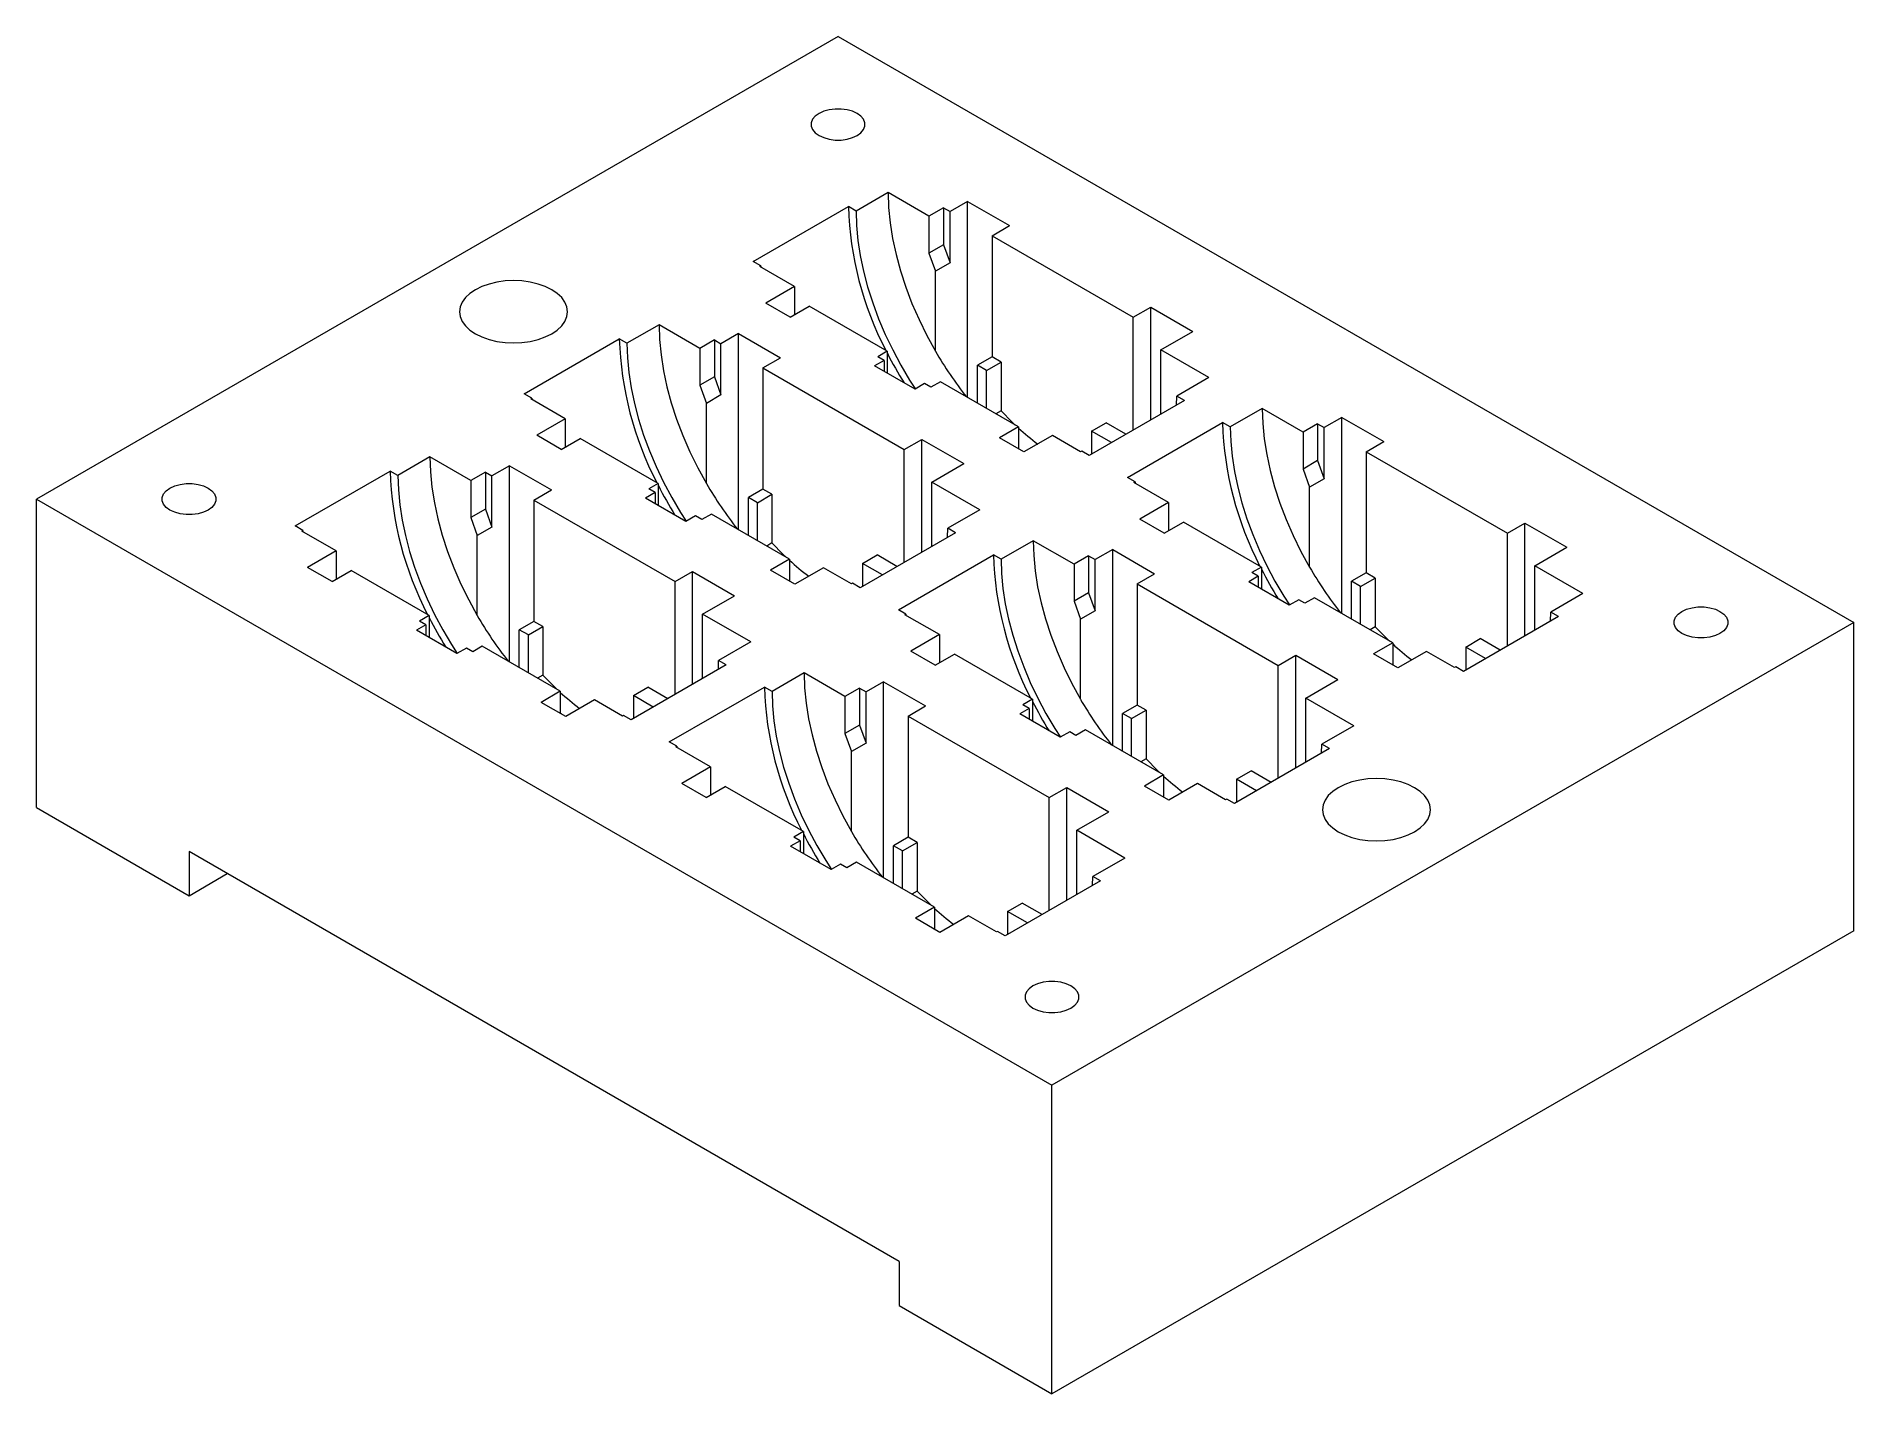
# Model space of a CAD drawing. Header units: inches. Extents: x -7.2 to 9.6, y -7.3 to 5.3.
import ezdxf

# ---------------------------------------------------------------- set-up
doc = ezdxf.new("R2010")
doc.units = ezdxf.units.IN
doc.header["$MEASUREMENT"] = 0

msp = doc.modelspace()

# ---------------------------------------------------------------- linework, layer by layer
at = {"color": 7, "linetype": 'Continuous', "lineweight": 15}
for p, q in [((0.179, 5.264), (-7.245, 0.978)), ((0.179, 5.264), (9.584, -0.165)), ((0.642, 3.817), (0.346, 3.646)), ((1.021, 3.599), (0.642, 3.817)), ((1.378, 3.735), (1.216, 3.642)), ((1.378, 3.735), (1.767, 3.511)), ((1.378, 1.919), (1.378, 3.735)), ((-0.606, 3.178), (0.275, 3.687)), ((0.346, 3.646), (0.275, 3.687)), ((1.156, 3.677), (1.021, 3.599)), ((1.021, 3.599), (1.021, 3.256)), ((1.156, 3.677), (1.216, 3.642)), ((1.156, 3.677), (1.156, 3.334)), ((1.216, 3.167), (1.216, 3.642)), ((1.605, 3.417), (1.767, 3.511)), ((1.605, 3.417), (2.913, 2.662)), ((1.605, 3.417), (1.605, 2.295)), ((1.156, 3.334), (1.021, 3.256)), ((1.021, 3.256), (1.081, 3.089)), ((1.156, 3.334), (1.216, 3.167)), ((-0.535, 3.137), (-0.606, 3.178)), ((-0.535, 3.137), (-0.545, 3.131)), ((-0.225, 2.947), (-0.545, 3.131)), ((-0.535, 3.137), (-0.535, 3.125)), ((1.216, 3.167), (1.081, 3.089)), ((1.081, 2.347), (1.081, 3.089)), ((-0.225, 2.947), (-0.491, 2.794)), ((-0.225, 2.947), (-0.225, 2.685)), ((-0.264, 2.663), (-0.491, 2.794)), ((-0.264, 2.663), (-0.088, 2.765)), ((0.635, 2.348), (-0.088, 2.765)), ((2.913, 2.662), (3.075, 2.756)), ((3.075, 2.756), (3.464, 2.531)), ((3.075, 1.711), (3.075, 2.756)), ((-1.479, 2.593), (-1.776, 2.421)), ((-1.1, 2.374), (-1.479, 2.593)), ((2.913, 1.617), (2.913, 2.662)), ((3.167, 2.36), (3.464, 2.531)), ((-2.727, 1.954), (-1.847, 2.462)), ((-1.776, 2.421), (-1.847, 2.462)), ((-0.966, 2.452), (-1.1, 2.374)), ((-1.1, 2.374), (-1.1, 2.032)), ((-0.966, 2.452), (-0.906, 2.417)), ((-0.966, 2.452), (-0.966, 2.109)), ((-0.743, 2.511), (-0.906, 2.417)), ((-0.906, 1.942), (-0.906, 2.417)), ((-0.743, 2.511), (-0.354, 2.286)), ((-0.743, 0.694), (-0.743, 2.511)), ((3.612, 2.103), (3.167, 2.36)), ((3.167, 1.764), (3.167, 2.36)), ((-0.517, 2.193), (-0.354, 2.286)), ((-0.517, 2.193), (0.792, 1.438)), ((-0.517, 2.193), (-0.517, 1.07)), ((0.606, 2.263), (0.517, 2.212)), ((0.892, 1.996), (0.517, 2.212)), ((0.635, 2.348), (0.547, 2.297)), ((0.606, 2.263), (0.547, 2.297)), ((0.606, 2.263), (0.606, 2.161)), ((0.635, 2.348), (0.635, 2.144)), ((1.605, 2.295), (1.47, 2.217)), ((1.47, 1.866), (1.47, 2.217)), ((1.553, 2.169), (1.47, 2.217)), ((1.553, 2.169), (1.688, 2.246)), ((1.688, 2.246), (1.605, 2.295)), ((1.688, 2.246), (1.688, 1.795)), ((-0.966, 2.109), (-1.1, 2.032)), ((-1.1, 2.032), (-1.04, 1.864)), ((-0.966, 2.109), (-0.906, 1.942)), ((0.98, 2.047), (0.892, 1.996)), ((1.039, 2.013), (0.98, 2.047)), ((1.127, 2.064), (1.039, 2.013)), ((1.85, 1.647), (1.127, 2.064)), ((1.553, 1.818), (1.553, 2.169)), ((3.612, 2.103), (3.315, 1.931)), ((-2.657, 1.913), (-2.727, 1.954)), ((-2.657, 1.913), (-2.667, 1.907)), ((-2.347, 1.722), (-2.667, 1.907)), ((-2.657, 1.913), (-2.656, 1.901)), ((-0.906, 1.942), (-1.04, 1.864)), ((-1.04, 1.123), (-1.04, 1.864)), ((3.386, 1.89), (2.505, 1.382)), ((3.314, 1.849), (3.315, 1.931)), ((3.386, 1.89), (3.315, 1.931)), ((-2.347, 1.722), (-2.612, 1.569)), ((-2.347, 1.722), (-2.347, 1.461)), ((1.688, 1.795), (1.64, 1.768)), ((2.526, 1.607), (2.661, 1.685)), ((2.845, 1.578), (2.661, 1.685)), ((2.859, 1.178), (3.74, 1.686)), ((3.81, 1.646), (3.74, 1.686)), ((4.107, 1.817), (3.81, 1.646)), ((4.486, 1.599), (4.107, 1.817)), ((4.843, 1.735), (4.681, 1.642)), ((4.843, 1.735), (5.232, 1.511)), ((4.843, -0.081), (4.843, 1.735)), ((-2.386, 1.438), (-2.612, 1.569)), ((-2.386, 1.438), (-2.209, 1.54)), ((-1.486, 1.123), (-2.209, 1.54)), ((0.792, 1.438), (0.954, 1.531)), ((0.954, 1.531), (1.343, 1.307)), ((0.954, 0.486), (0.954, 1.531)), ((1.85, 1.647), (1.673, 1.545)), ((1.899, 1.414), (1.673, 1.545)), ((1.85, 1.647), (1.85, 1.442)), ((2.165, 1.567), (1.899, 1.414)), ((2.424, 1.417), (2.165, 1.567)), ((2.526, 1.607), (2.526, 1.394)), ((2.711, 1.501), (2.526, 1.607)), ((4.62, 1.676), (4.486, 1.599)), ((4.486, 1.599), (4.486, 1.256)), ((4.62, 1.676), (4.681, 1.642)), ((4.62, 1.676), (4.62, 1.334)), ((4.681, 1.166), (4.681, 1.642)), ((-3.6, 1.368), (-3.897, 1.197)), ((-3.222, 1.15), (-3.6, 1.368)), ((0.792, 0.393), (0.792, 1.438)), ((1.856, 1.439), (1.85, 1.444)), ((2.435, 1.423), (2.424, 1.417)), ((2.505, 1.382), (2.435, 1.423)), ((5.07, 1.417), (5.232, 1.511)), ((5.07, 1.417), (6.378, 0.662)), ((5.07, 1.417), (5.07, 0.294)), ((-4.849, 0.729), (-3.968, 1.237)), ((-3.897, 1.197), (-3.968, 1.237)), ((-3.087, 1.227), (-3.222, 1.15)), ((-3.087, 1.227), (-3.027, 1.193)), ((-3.087, 1.227), (-3.087, 0.885)), ((-2.865, 1.286), (-3.027, 1.193)), ((-3.027, 0.717), (-3.027, 1.193)), ((-2.865, 1.286), (-2.476, 1.062)), ((-2.865, -0.53), (-2.865, 1.286)), ((1.046, 1.135), (1.343, 1.307)), ((4.62, 1.334), (4.486, 1.256)), ((4.486, 1.256), (4.546, 1.089)), ((4.62, 1.334), (4.681, 1.166)), ((-3.222, 1.15), (-3.222, 0.807)), ((-2.638, 0.968), (-2.476, 1.062)), ((-1.516, 1.038), (-1.604, 0.987)), ((-1.486, 1.123), (-1.574, 1.072)), ((-1.516, 1.038), (-1.574, 1.072)), ((-1.516, 1.038), (-1.516, 0.936)), ((-1.486, 1.123), (-1.486, 0.919)), ((-0.517, 1.07), (-0.651, 0.992)), ((-0.568, 0.944), (-0.433, 1.022)), ((-0.433, 1.022), (-0.517, 1.07)), ((-0.433, 1.022), (-0.433, 0.571)), ((1.491, 0.878), (1.046, 1.135)), ((1.046, 0.539), (1.046, 1.135)), ((2.93, 1.137), (2.859, 1.178)), ((2.93, 1.137), (2.919, 1.131)), ((3.239, 0.947), (2.919, 1.131)), ((2.93, 1.137), (2.93, 1.125)), ((4.681, 1.166), (4.546, 1.089)), ((4.546, 0.347), (4.546, 1.089)), ((-7.245, 0.978), (2.159, -4.451)), ((-7.245, -1.88), (-7.245, 0.978)), ((-3.087, 0.885), (-3.222, 0.807)), ((-3.087, 0.885), (-3.027, 0.717)), ((-2.638, 0.968), (-1.33, 0.213)), ((-2.638, 0.968), (-2.638, -0.155)), ((-1.23, 0.771), (-1.604, 0.987)), ((-0.651, 0.641), (-0.651, 0.992)), ((-0.568, 0.944), (-0.651, 0.992)), ((-0.568, 0.593), (-0.568, 0.944)), ((1.491, 0.878), (1.194, 0.707)), ((3.239, 0.947), (2.974, 0.793)), ((3.239, 0.947), (3.239, 0.685)), ((-4.778, 0.688), (-4.849, 0.729)), ((-4.778, 0.688), (-4.788, 0.682)), ((-4.468, 0.497), (-4.788, 0.682)), ((-4.778, 0.688), (-4.778, 0.676)), ((-3.222, 0.807), (-3.162, 0.64)), ((-3.027, 0.717), (-3.162, 0.64)), ((-1.141, 0.822), (-1.23, 0.771)), ((-1.083, 0.788), (-1.141, 0.822)), ((-0.994, 0.839), (-1.083, 0.788)), ((-0.271, 0.422), (-0.994, 0.839)), ((1.192, 0.624), (1.194, 0.707)), ((1.265, 0.666), (1.194, 0.707)), ((3.2, 0.663), (2.974, 0.793)), ((3.2, 0.663), (3.377, 0.765)), ((4.1, 0.348), (3.377, 0.765)), ((6.378, 0.662), (6.54, 0.756)), ((6.54, 0.756), (6.929, 0.531)), ((6.54, -0.289), (6.54, 0.756)), ((-3.162, -0.102), (-3.162, 0.64)), ((-0.433, 0.571), (-0.481, 0.543)), ((1.265, 0.666), (0.384, 0.157)), ((1.986, 0.592), (1.689, 0.421)), ((2.364, 0.374), (1.986, 0.592)), ((2.722, 0.511), (2.559, 0.417)), ((2.722, 0.511), (3.11, 0.286)), ((2.722, -1.306), (2.722, 0.511)), ((6.378, -0.383), (6.378, 0.662)), ((6.632, 0.36), (6.929, 0.531)), ((-4.468, 0.497), (-4.733, 0.344)), ((-4.507, 0.214), (-4.733, 0.344)), ((-4.468, 0.497), (-4.468, 0.236)), ((-0.271, 0.422), (-0.448, 0.32)), ((-0.271, 0.422), (-0.271, 0.218)), ((0.043, 0.342), (-0.222, 0.189)), ((0.303, 0.192), (0.043, 0.342)), ((0.405, 0.382), (0.54, 0.46)), ((0.405, 0.382), (0.405, 0.169)), ((0.589, 0.276), (0.405, 0.382)), ((0.724, 0.354), (0.54, 0.46)), ((0.738, -0.047), (1.618, 0.462)), ((1.689, 0.421), (1.618, 0.462)), ((2.499, 0.452), (2.364, 0.374)), ((2.364, 0.374), (2.364, 0.031)), ((2.499, 0.452), (2.559, 0.417)), ((2.499, 0.452), (2.499, 0.109)), ((2.559, -0.058), (2.559, 0.417)), ((4.1, 0.348), (4.012, 0.297)), ((4.1, 0.348), (4.1, 0.143)), ((7.077, 0.103), (6.632, 0.36)), ((6.632, -0.236), (6.632, 0.36)), ((-4.507, 0.214), (-4.33, 0.316)), ((-3.607, -0.101), (-4.33, 0.316)), ((-1.33, 0.213), (-1.168, 0.307)), ((-1.33, -0.832), (-1.33, 0.213)), ((-1.168, 0.307), (-0.779, 0.082)), ((-1.168, -0.738), (-1.168, 0.307)), ((-0.222, 0.189), (-0.448, 0.32)), ((-0.265, 0.214), (-0.271, 0.219)), ((0.313, 0.198), (0.303, 0.192)), ((0.384, 0.157), (0.313, 0.198)), ((2.948, 0.192), (3.11, 0.286)), ((2.948, 0.192), (4.256, -0.563)), ((2.948, 0.192), (2.948, -0.93)), ((4.07, 0.263), (3.982, 0.212)), ((4.356, -0.005), (3.982, 0.212)), ((4.07, 0.263), (4.012, 0.297)), ((4.07, 0.263), (4.07, 0.161)), ((5.07, 0.294), (4.935, 0.217)), ((4.935, -0.134), (4.935, 0.217)), ((5.018, 0.168), (4.935, 0.217)), ((5.018, 0.168), (5.153, 0.246)), ((5.018, -0.183), (5.018, 0.168)), ((5.153, 0.246), (5.07, 0.294)), ((5.153, 0.246), (5.153, -0.205)), ((-1.076, -0.089), (-0.779, 0.082)), ((2.499, 0.109), (2.364, 0.031)), ((2.364, 0.031), (2.425, -0.136)), ((2.499, 0.109), (2.559, -0.058)), ((4.445, 0.046), (4.356, -0.005)), ((4.503, 0.013), (4.445, 0.046)), ((4.592, 0.064), (4.503, 0.013)), ((5.315, -0.354), (4.592, 0.064)), ((7.077, 0.103), (6.78, -0.069)), ((-3.607, -0.101), (-3.696, -0.153)), ((-3.637, -0.186), (-3.696, -0.153)), ((-3.607, -0.101), (-3.607, -0.306)), ((-2.638, -0.155), (-2.773, -0.232)), ((-2.554, -0.203), (-2.638, -0.155)), ((-0.63, -0.346), (-1.076, -0.089)), ((-1.076, -0.685), (-1.076, -0.089)), ((0.808, -0.087), (0.738, -0.047)), ((0.808, -0.087), (0.798, -0.093)), ((1.118, -0.278), (0.798, -0.093)), ((0.808, -0.087), (0.808, -0.099)), ((9.584, -0.165), (2.159, -4.451)), ((2.559, -0.058), (2.425, -0.136)), ((2.425, -0.877), (2.425, -0.136)), ((6.851, -0.11), (5.97, -0.618)), ((6.778, -0.152), (6.78, -0.069)), ((6.851, -0.11), (6.78, -0.069)), ((9.584, -3.023), (9.584, -0.165)), ((-3.637, -0.186), (-3.726, -0.237)), ((-3.351, -0.454), (-3.726, -0.237)), ((-3.637, -0.186), (-3.637, -0.288)), ((-2.773, -0.583), (-2.773, -0.232)), ((-2.689, -0.281), (-2.773, -0.232)), ((-2.689, -0.281), (-2.554, -0.203)), ((-2.689, -0.632), (-2.689, -0.281)), ((-2.554, -0.203), (-2.554, -0.654)), ((1.118, -0.278), (0.853, -0.431)), ((1.118, -0.278), (1.118, -0.539)), ((5.153, -0.205), (5.105, -0.232)), ((5.991, -0.393), (6.126, -0.315)), ((6.31, -0.422), (6.126, -0.315)), ((-3.263, -0.403), (-3.351, -0.454)), ((-3.204, -0.436), (-3.263, -0.403)), ((-3.116, -0.385), (-3.204, -0.436)), ((-2.393, -0.803), (-3.116, -0.385)), ((-0.63, -0.346), (-0.927, -0.518)), ((1.079, -0.562), (0.853, -0.431)), ((1.079, -0.562), (1.256, -0.46)), ((1.979, -0.877), (1.256, -0.46)), ((4.256, -0.563), (4.419, -0.469)), ((4.419, -0.469), (4.808, -0.694)), ((4.419, -1.514), (4.419, -0.469)), ((5.315, -0.354), (5.138, -0.456)), ((5.364, -0.586), (5.138, -0.456)), ((5.315, -0.354), (5.315, -0.558)), ((5.629, -0.433), (5.364, -0.586)), ((5.889, -0.583), (5.629, -0.433)), ((5.991, -0.393), (5.991, -0.606)), ((6.175, -0.5), (5.991, -0.393)), ((-2.554, -0.654), (-2.603, -0.682)), ((-0.857, -0.559), (-1.737, -1.067)), ((-0.929, -0.601), (-0.927, -0.518)), ((-0.857, -0.559), (-0.927, -0.518)), ((-0.135, -0.632), (-0.432, -0.804)), ((0.243, -0.851), (-0.135, -0.632)), ((4.256, -1.608), (4.256, -0.563)), ((5.321, -0.561), (5.315, -0.556)), ((5.899, -0.577), (5.889, -0.583)), ((5.97, -0.618), (5.899, -0.577)), ((-2.393, -0.803), (-2.57, -0.905)), ((-2.393, -0.803), (-2.393, -1.007)), ((-1.716, -0.842), (-1.582, -0.764)), ((-1.397, -0.871), (-1.582, -0.764)), ((-1.384, -1.271), (-0.503, -0.763)), ((-0.432, -0.804), (-0.503, -0.763)), ((0.378, -0.773), (0.243, -0.851)), ((0.378, -0.773), (0.438, -0.808)), ((0.378, -0.773), (0.378, -1.115)), ((0.6, -0.714), (0.438, -0.808)), ((0.438, -1.283), (0.438, -0.808)), ((0.6, -0.714), (0.989, -0.938)), ((0.6, -2.53), (0.6, -0.714)), ((4.511, -0.865), (4.808, -0.694)), ((-2.343, -1.035), (-2.57, -0.905)), ((-2.386, -1.01), (-2.393, -1.005)), ((-2.078, -0.882), (-2.343, -1.035)), ((-1.818, -1.032), (-2.078, -0.882)), ((-1.716, -0.842), (-1.716, -1.055)), ((-1.532, -0.949), (-1.716, -0.842)), ((0.243, -0.851), (0.243, -1.193)), ((0.827, -1.032), (0.989, -0.938)), ((1.949, -0.962), (1.861, -1.013)), ((1.979, -0.877), (1.89, -0.928)), ((1.949, -0.962), (1.89, -0.928)), ((1.949, -0.962), (1.949, -1.064)), ((1.979, -0.877), (1.979, -1.081)), ((2.948, -0.93), (2.813, -1.008)), ((2.813, -1.359), (2.813, -1.008)), ((2.897, -1.056), (2.813, -1.008)), ((2.897, -1.056), (3.032, -0.978)), ((3.032, -0.978), (2.948, -0.93)), ((3.032, -0.978), (3.032, -1.429)), ((4.956, -1.122), (4.511, -0.865)), ((4.511, -1.461), (4.511, -0.865)), ((-1.808, -1.026), (-1.818, -1.032)), ((-1.737, -1.067), (-1.808, -1.026)), ((0.378, -1.115), (0.243, -1.193)), ((0.378, -1.115), (0.438, -1.283)), ((0.827, -1.032), (2.135, -1.787)), ((0.827, -1.032), (0.827, -2.155)), ((2.235, -1.229), (1.861, -1.013)), ((2.471, -1.161), (2.382, -1.212)), ((3.193, -1.578), (2.471, -1.161)), ((2.897, -1.407), (2.897, -1.056)), ((4.956, -1.122), (4.659, -1.293)), ((-1.313, -1.312), (-1.384, -1.271)), ((-1.313, -1.312), (-1.323, -1.318)), ((-1.003, -1.503), (-1.323, -1.318)), ((-1.313, -1.312), (-1.313, -1.324)), ((0.243, -1.193), (0.303, -1.361)), ((0.438, -1.283), (0.303, -1.361)), ((2.324, -1.178), (2.235, -1.229)), ((2.382, -1.212), (2.324, -1.178)), ((4.73, -1.334), (3.849, -1.843)), ((4.657, -1.376), (4.659, -1.293)), ((4.73, -1.334), (4.659, -1.293)), ((-1.003, -1.503), (-1.268, -1.656)), ((-1.003, -1.503), (-1.003, -1.764)), ((0.303, -2.102), (0.303, -1.361)), ((3.032, -1.429), (2.984, -1.457)), ((-1.042, -1.786), (-1.268, -1.656)), ((3.193, -1.578), (3.017, -1.68)), ((3.243, -1.811), (3.017, -1.68)), ((3.193, -1.578), (3.193, -1.782)), ((3.508, -1.658), (3.243, -1.811)), ((3.768, -1.808), (3.508, -1.658)), ((3.87, -1.618), (4.004, -1.54)), ((3.87, -1.618), (3.87, -1.831)), ((4.054, -1.724), (3.87, -1.618)), ((4.189, -1.646), (4.004, -1.54)), ((-1.042, -1.786), (-0.865, -1.684)), ((-0.142, -2.102), (-0.865, -1.684)), ((2.135, -1.787), (2.297, -1.694)), ((2.135, -2.832), (2.135, -1.787)), ((2.297, -1.694), (2.686, -1.918)), ((2.297, -2.738), (2.297, -1.694)), ((3.2, -1.786), (3.193, -1.781)), ((3.778, -1.802), (3.768, -1.808)), ((3.849, -1.843), (3.778, -1.802)), ((-7.245, -1.88), (-5.831, -2.696)), ((2.389, -2.09), (2.686, -1.918)), ((-0.172, -2.187), (-0.261, -2.238)), ((-0.142, -2.102), (-0.231, -2.153)), ((-0.172, -2.187), (-0.231, -2.153)), ((-0.172, -2.187), (-0.172, -2.289)), ((-0.142, -2.102), (-0.142, -2.306)), ((0.827, -2.155), (0.692, -2.233)), ((0.91, -2.203), (0.827, -2.155)), ((2.835, -2.347), (2.389, -2.09)), ((2.389, -2.685), (2.389, -2.09)), ((0.745, -6.084), (-5.831, -2.288)), ((-5.831, -2.288), (-5.831, -2.696)), ((0.114, -2.454), (-0.261, -2.238)), ((0.692, -2.584), (0.692, -2.233)), ((0.776, -2.281), (0.692, -2.233)), ((0.776, -2.281), (0.91, -2.203)), ((0.776, -2.632), (0.776, -2.281)), ((0.91, -2.203), (0.91, -2.654)), ((2.835, -2.347), (2.538, -2.518)), ((-5.831, -2.696), (-5.477, -2.492)), ((0.202, -2.403), (0.114, -2.454)), ((0.261, -2.437), (0.202, -2.403)), ((0.349, -2.386), (0.261, -2.437)), ((1.072, -2.803), (0.349, -2.386)), ((2.536, -2.601), (2.538, -2.518)), ((2.608, -2.559), (2.538, -2.518)), ((0.91, -2.654), (0.862, -2.682)), ((2.608, -2.559), (1.728, -3.067)), ((1.072, -2.803), (0.895, -2.905)), ((1.072, -2.803), (1.072, -3.007)), ((1.748, -2.842), (1.883, -2.765)), ((1.748, -2.842), (1.748, -3.055)), ((1.933, -2.949), (1.748, -2.842)), ((2.068, -2.871), (1.883, -2.765)), ((1.122, -3.036), (0.895, -2.905)), ((1.079, -3.011), (1.072, -3.006)), ((1.387, -2.882), (1.122, -3.036)), ((1.647, -3.032), (1.387, -2.882)), ((1.657, -3.027), (1.647, -3.032)), ((1.728, -3.067), (1.657, -3.027)), ((9.584, -3.023), (2.159, -7.309)), ((2.159, -7.309), (2.159, -4.451)), ((0.745, -6.084), (0.745, -6.492)), ((0.745, -6.492), (2.159, -7.309))]:
    msp.add_line(p, q, dxfattribs=at)
at = {"color": 7, "linetype": 'Continuous', "lineweight": 15, "flags": 128}
for points in [[(0.003, 4.346), (0.046, 4.326), (0.097, 4.312), (0.151, 4.304), (0.207, 4.304), (0.262, 4.312), (0.312, 4.326), (0.356, 4.346), (0.391, 4.371), (0.415, 4.4), (0.428, 4.432), (0.428, 4.464), (0.415, 4.496), (0.391, 4.525), (0.356, 4.55), (0.312, 4.57), (0.262, 4.584), (0.207, 4.591), (0.151, 4.591), (0.097, 4.584), (0.046, 4.57), (0.003, 4.55), (-0.032, 4.525), (-0.057, 4.496), (-0.069, 4.464), (-0.069, 4.432), (-0.057, 4.4), (-0.032, 4.371), (0.003, 4.346)], [(0.642, 3.817), (0.647, 3.679), (0.661, 3.537), (0.684, 3.391), (0.716, 3.243), (0.757, 3.092), (0.806, 2.941), (0.863, 2.79), (0.929, 2.64), (1.001, 2.492), (1.081, 2.347)], [(0.346, 3.646), (0.35, 3.512), (0.363, 3.374), (0.385, 3.233), (0.415, 3.088), (0.453, 2.943), (0.5, 2.796), (0.554, 2.649), (0.616, 2.503), (0.685, 2.359), (0.761, 2.217), (0.842, 2.079), (0.895, 1.997)], [(-3.179, 2.509), (-3.12, 2.48), (-3.053, 2.456), (-2.98, 2.439), (-2.904, 2.428), (-2.826, 2.424), (-2.748, 2.428), (-2.671, 2.439), (-2.599, 2.456), (-2.532, 2.48), (-2.472, 2.509), (-2.421, 2.543), (-2.38, 2.582), (-2.35, 2.624), (-2.332, 2.668), (-2.326, 2.713), (-2.332, 2.758), (-2.35, 2.802), (-2.38, 2.844), (-2.421, 2.883), (-2.472, 2.917), (-2.532, 2.947), (-2.599, 2.97), (-2.671, 2.988), (-2.748, 2.998), (-2.826, 3.002), (-2.904, 2.998), (-2.98, 2.988), (-3.053, 2.97), (-3.12, 2.947), (-3.179, 2.917), (-3.23, 2.883), (-3.271, 2.844), (-3.301, 2.802), (-3.32, 2.758), (-3.326, 2.713), (-3.32, 2.668), (-3.301, 2.624), (-3.271, 2.582), (-3.23, 2.543), (-3.179, 2.509)], [(-1.479, 2.593), (-1.474, 2.455), (-1.46, 2.313), (-1.437, 2.167), (-1.406, 2.018), (-1.365, 1.868), (-1.316, 1.717), (-1.258, 1.566), (-1.193, 1.416), (-1.12, 1.268), (-1.04, 1.123)], [(-1.776, 2.421), (-1.771, 2.287), (-1.758, 2.149), (-1.737, 2.008), (-1.707, 1.864), (-1.668, 1.718), (-1.622, 1.571), (-1.567, 1.425), (-1.505, 1.279), (-1.436, 1.134), (-1.361, 0.993), (-1.279, 0.854), (-1.227, 0.773)], [(1.82, 1.664), (1.792, 1.69), (1.688, 1.795)], [(4.107, 1.817), (4.112, 1.679), (4.126, 1.537), (4.149, 1.391), (4.181, 1.243), (4.221, 1.092), (4.271, 0.941), (4.328, 0.79), (4.393, 0.64), (4.466, 0.492), (4.546, 0.347)], [(3.81, 1.646), (3.815, 1.512), (3.828, 1.374), (3.849, 1.232), (3.88, 1.088), (3.918, 0.942), (3.965, 0.796), (4.019, 0.649), (4.081, 0.503), (4.15, 0.359), (4.225, 0.217), (4.307, 0.079), (4.359, -0.003)], [(-3.6, 1.368), (-3.596, 1.23), (-3.582, 1.088), (-3.559, 0.942), (-3.527, 0.794), (-3.486, 0.643), (-3.437, 0.492), (-3.379, 0.341), (-3.314, 0.191), (-3.241, 0.043), (-3.162, -0.102)], [(-3.897, 1.197), (-3.893, 1.063), (-3.88, 0.925), (-3.858, 0.783), (-3.828, 0.639), (-3.789, 0.493), (-3.743, 0.347), (-3.689, 0.2), (-3.627, 0.054), (-3.558, -0.09), (-3.482, -0.232), (-3.4, -0.37), (-3.348, -0.452)], [(-5.654, 1.08), (-5.619, 1.055), (-5.595, 1.026), (-5.583, 0.994), (-5.583, 0.962), (-5.595, 0.93), (-5.619, 0.901), (-5.654, 0.876), (-5.698, 0.856), (-5.748, 0.842), (-5.803, 0.835), (-5.859, 0.835), (-5.914, 0.842), (-5.964, 0.856), (-6.008, 0.876), (-6.043, 0.901), (-6.067, 0.93), (-6.079, 0.962), (-6.079, 0.994), (-6.067, 1.026), (-6.043, 1.055), (-6.008, 1.08), (-5.964, 1.1), (-5.914, 1.114), (-5.859, 1.122), (-5.803, 1.122), (-5.748, 1.114), (-5.698, 1.1), (-5.654, 1.08)], [(-0.301, 0.439), (-0.329, 0.465), (-0.433, 0.571)], [(1.986, 0.592), (1.991, 0.455), (2.004, 0.312), (2.027, 0.166), (2.059, 0.018), (2.1, -0.132), (2.149, -0.283), (2.207, -0.434), (2.272, -0.584), (2.345, -0.732), (2.425, -0.877)], [(1.689, 0.421), (1.693, 0.287), (1.706, 0.149), (1.728, 0.008), (1.758, -0.136), (1.797, -0.282), (1.843, -0.429), (1.898, -0.576), (1.959, -0.722), (2.028, -0.866), (2.104, -1.008), (2.186, -1.146), (2.238, -1.227)], [(8.346, -0.063), (8.381, -0.088), (8.406, -0.117), (8.418, -0.149), (8.418, -0.181), (8.406, -0.212), (8.381, -0.242), (8.346, -0.267), (8.303, -0.287), (8.252, -0.301), (8.198, -0.308), (8.142, -0.308), (8.087, -0.301), (8.037, -0.287), (7.993, -0.267), (7.958, -0.242), (7.934, -0.212), (7.921, -0.181), (7.921, -0.149), (7.934, -0.117), (7.958, -0.088), (7.993, -0.063), (8.037, -0.043), (8.087, -0.029), (8.142, -0.021), (8.198, -0.021), (8.252, -0.029), (8.303, -0.043), (8.346, -0.063)], [(5.285, -0.337), (5.257, -0.31), (5.153, -0.205)], [(-2.422, -0.786), (-2.45, -0.759), (-2.554, -0.654)], [(-0.135, -0.632), (-0.131, -0.77), (-0.117, -0.912), (-0.094, -1.058), (-0.062, -1.207), (-0.021, -1.357), (0.028, -1.508), (0.085, -1.659), (0.151, -1.809), (0.223, -1.957), (0.303, -2.102)], [(-0.432, -0.804), (-0.428, -0.937), (-0.415, -1.075), (-0.393, -1.217), (-0.363, -1.361), (-0.325, -1.507), (-0.278, -1.654), (-0.224, -1.8), (-0.162, -1.946), (-0.093, -2.091), (-0.017, -2.232), (0.065, -2.371), (0.117, -2.452)], [(3.164, -1.561), (3.136, -1.535), (3.032, -1.429)], [(4.811, -2.104), (4.871, -2.133), (4.937, -2.157), (5.01, -2.174), (5.086, -2.185), (5.164, -2.188), (5.243, -2.185), (5.319, -2.174), (5.391, -2.157), (5.458, -2.133), (5.518, -2.104), (5.569, -2.069), (5.61, -2.031), (5.64, -1.989), (5.658, -1.945), (5.664, -1.9), (5.658, -1.855), (5.64, -1.81), (5.61, -1.769), (5.569, -1.73), (5.518, -1.696), (5.458, -1.666), (5.391, -1.642), (5.319, -1.625), (5.243, -1.615), (5.164, -1.611), (5.086, -1.615), (5.01, -1.625), (4.937, -1.642), (4.871, -1.666), (4.811, -1.696), (4.76, -1.73), (4.719, -1.769), (4.689, -1.81), (4.671, -1.855), (4.664, -1.9), (4.671, -1.945), (4.689, -1.989), (4.719, -2.031), (4.76, -2.069), (4.811, -2.104)], [(1.043, -2.786), (1.015, -2.759), (0.91, -2.654)], [(1.982, -3.737), (2.026, -3.757), (2.077, -3.771), (2.131, -3.778), (2.187, -3.778), (2.242, -3.771), (2.292, -3.757), (2.336, -3.737), (2.371, -3.711), (2.395, -3.682), (2.408, -3.651), (2.408, -3.618), (2.395, -3.587), (2.371, -3.558), (2.336, -3.532), (2.292, -3.512), (2.242, -3.498), (2.187, -3.491), (2.131, -3.491), (2.077, -3.498), (2.026, -3.512), (1.982, -3.532), (1.948, -3.558), (1.923, -3.587), (1.911, -3.618), (1.911, -3.651), (1.923, -3.682), (1.948, -3.711), (1.982, -3.737)]]:
    msp.add_lwpolyline(points, dxfattribs=at)
at = {"color": 7, "linetype": 'Continuous', "lineweight": 15}
for centre, radius, start, end in [((3.359, 3.78), 3.086, 181.728, 207.4839), ((1.238, 2.555), 3.086, 181.728, 207.4839), ((4.026, 4.056), 3.805, 206.9982, 211.7293), ((4.169, 4.136), 3.569, 210.0802, 218.2902), ((6.824, 1.779), 3.086, 181.728, 207.4839), ((3.612, 3.568), 2.615, 227.636, 232.7134), ((-0.884, 1.33), 3.086, 181.728, 207.4839), ((1.905, 2.831), 3.805, 206.9982, 211.7293), ((2.048, 2.911), 3.569, 210.0802, 218.2902), ((1.491, 2.344), 2.615, 227.636, 232.7134), ((4.702, 0.555), 3.086, 181.728, 207.4839), ((7.634, 2.136), 3.569, 210.0802, 218.2902), ((7.491, 2.056), 3.805, 206.9982, 211.7293), ((-0.217, 1.607), 3.805, 206.9982, 211.7293), ((-0.074, 1.687), 3.569, 210.0802, 218.2902), ((7.077, 1.568), 2.615, 227.636, 232.7134), ((-0.631, 1.119), 2.615, 227.636, 232.7134), ((2.581, -0.67), 3.086, 181.728, 207.4839), ((5.37, 0.831), 3.805, 206.9982, 211.7293), ((5.513, 0.911), 3.569, 210.0802, 218.2902), ((4.955, 0.344), 2.615, 227.636, 232.7134), ((3.248, -0.393), 3.805, 206.9982, 211.7293), ((3.391, -0.313), 3.569, 210.0802, 218.2902), ((2.834, -0.881), 2.615, 227.636, 232.7134)]:
    msp.add_arc(centre, radius, start, end, dxfattribs=at)

doc.saveas('drawing.dxf')
